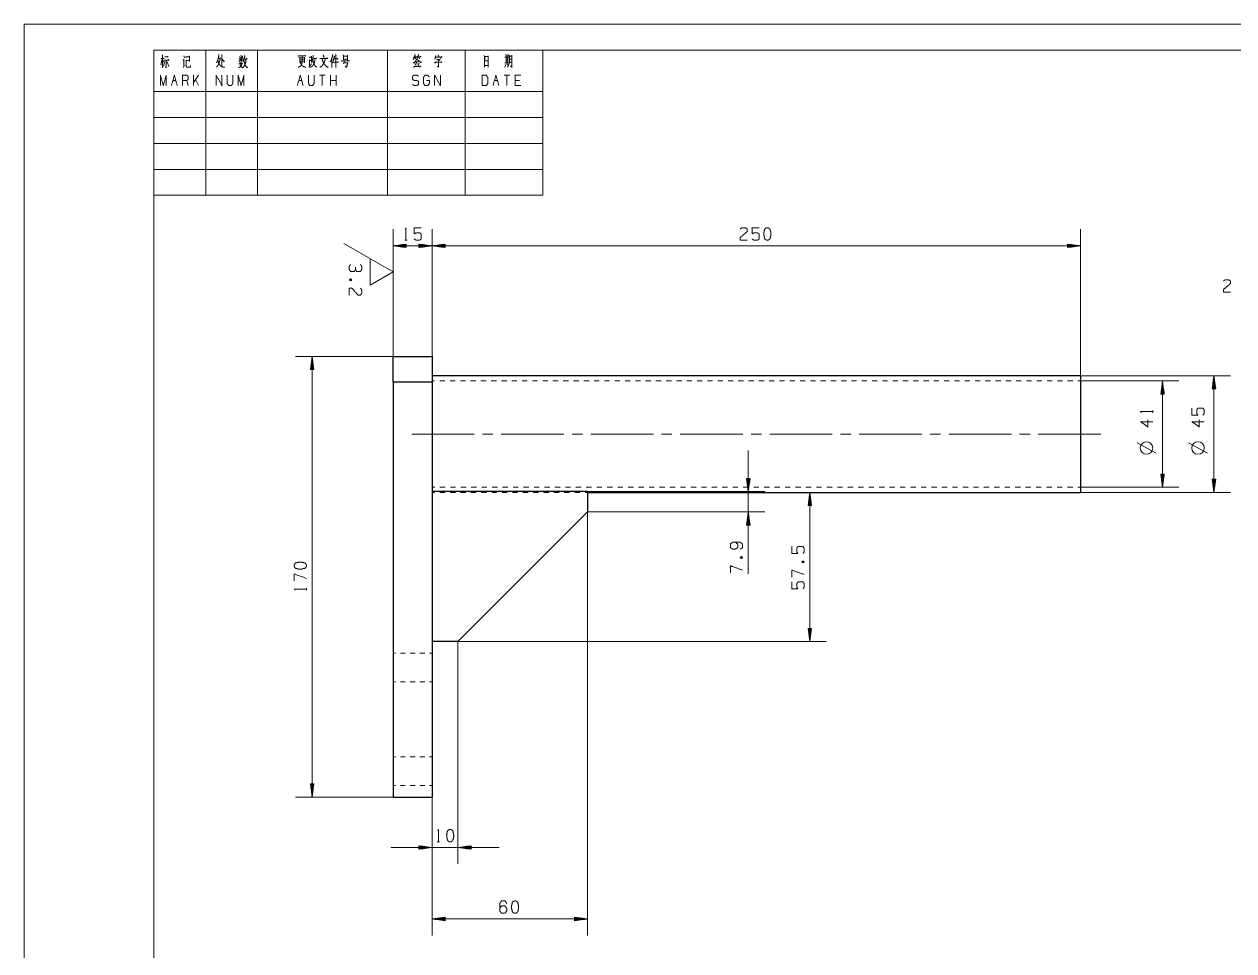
# Model space of a CAD drawing. Header units: millimetres. Extents: x 0 to 420, y 0 to 297.
# Drawn here: x 0 to 233.2, y 118.3 to 297 of the extents above; entities that cross this region are included whole.
import ezdxf

# ---------------------------------------------------------------- set-up
doc = ezdxf.new("R2010")
doc.units = ezdxf.units.MM
doc.layers.add('101', color=7, linetype='Continuous', true_color=0xffffff)

msp = doc.modelspace()

# ---------------------------------------------------------------- linework, layer by layer
at = {"layer": '101', "color": 133, "linetype": 'Continuous', "lineweight": 18}
for p, q in [((0, 297), (0, 0)), ((420, 297), (0, 297)), ((25, 292), (25, 264)), ((25, 292), (100, 292)), ((25, 292), (100, 292)), ((25, 292), (100, 292)), ((25, 292), (25, 5)), ((415, 292), (25, 292)), ((35, 292), (35, 264)), ((45, 292), (45, 264)), ((70, 292), (70, 264)), ((85, 292), (85, 264)), ((100, 292), (100, 264)), ((25, 284), (100, 284)), ((25, 279), (100, 279)), ((25, 274), (100, 274)), ((25, 269), (100, 269)), ((25, 264), (100, 264))]:
    msp.add_line(p, q, dxfattribs=at)
at = {"layer": '101', "color": 72, "linetype": 'Continuous', "lineweight": 18}
for p, q in [((26.57, 290.3), (26.35, 289.18)), ((26.36, 290.36), (26.98, 290.36)), ((26.69, 290.14), (26.91, 289.66)), ((27.11, 289.78), (26.88, 288.91)), ((27.56, 289.76), (27.87, 288.87)), ((30.74, 290.88), (30.87, 290.49)), ((31.13, 290.07), (31.22, 289.97)), ((37.42, 290.41), (37.77, 290.41)), ((41.4, 289.47), (42.16, 289.47)), ((41.69, 290.2), (41.43, 289.78)), ((41.53, 290.78), (41.66, 290.49)), ((41.88, 290.18), (42.11, 289.91)), ((42.14, 290.82), (41.95, 290.49)), ((53.1, 289.76), (53.98, 289.76)), ((53.11, 290.49), (53.99, 290.49)), ((53.11, 290.14), (53.98, 290.14)), ((54.01, 290.63), (54.01, 289.56)), ((55, 290.16), (55, 288.89)), ((55.02, 290.01), (55.35, 290.01)), ((55.4, 290.82), (55.37, 289.89)), ((59.27, 290.28), (59.27, 288.65)), ((61.56, 290.86), (62.32, 290.86)), ((61.56, 290.28), (62.32, 290.28)), ((61.73, 289.91), (61.56, 289.33)), ((61.6, 289.56), (62.33, 289.56)), ((62.33, 291.05), (62.33, 290.09)), ((75.31, 289.52), (75.48, 289.02)), ((75.35, 289.72), (76.07, 289.72)), ((75.6, 289.62), (75.76, 289.2)), ((76.13, 289.56), (75.92, 288.89)), ((76.04, 290.67), (76.21, 290.34)), ((92.92, 289.33), (92.65, 288.71)), ((92.86, 289.95), (93.25, 289.95)), ((93.18, 289.37), (93.28, 289.04)), ((93.22, 291.13), (93.33, 290.98)), ((30.65, 288.62), (30.93, 289.08)), ((32.63, 285.18), (32.63, 287.14)), ((33.59, 287.14), (32.63, 285.78)), ((58.02, 287.14), (56.9, 287.14)), ((57.46, 287.14), (57.46, 285.18)), ((59.02, 285.18), (59.02, 287.14)), ((60.14, 285.18), (60.14, 287.14)), ((93.6, 287.14), (92.49, 287.14)), ((93.05, 287.14), (93.05, 285.18)), ((93.75, 288.94), (94, 288.69)), ((28.66, 286.17), (29.22, 286.17)), ((31.62, 285.18), (31.34, 286.17)), ((33.59, 285.18), (33.04, 286.36)), ((52.94, 286.17), (53.49, 286.17)), ((60.14, 286.17), (59.02, 286.17)), ((90.65, 286.17), (91.2, 286.17)), ((95.45, 286.17), (94.61, 286.17)), ((73.38, 255.35), (73.8, 255.35)), ((63.12, 247.79), (62.7, 247.63)), ((217.53, 222.07), (217.53, 222.5)), ((218.17, 214.24), (214.52, 216.24)), ((228.08, 214.24), (224.43, 216.24)), ((138.03, 194.07), (138.46, 194.23)), ((149.9, 193.24), (150.32, 193.4)), ((54.4, 187.82), (54.4, 188.25)), ((79.63, 139.32), (80.05, 139.32))]:
    msp.add_line(p, q, dxfattribs=at)
at = {"layer": '101', "color": 22, "linetype": 'Continuous', "lineweight": 18}
for p, q in [((71.11, 147.94), (71.11, 257.44)), ((78.61, 227.94), (78.61, 257.44)), ((78.61, 227.94), (78.61, 257.44)), ((203.61, 206.69), (203.61, 257.44)), ((73.65, 254.6), (71.11, 254.26)), ((71.11, 254.26), (78.61, 254.26)), ((71.11, 254.26), (73.65, 253.93)), ((73.65, 254.29), (71.3, 254.29)), ((73.65, 254.24), (71.3, 254.24)), ((73.65, 254.34), (71.69, 254.34)), ((73.65, 254.18), (71.69, 254.18)), ((73.65, 254.39), (72.08, 254.39)), ((73.65, 254.44), (72.46, 254.44)), ((73.65, 254.49), (72.85, 254.49)), ((73.65, 254.54), (73.23, 254.54)), ((73.65, 254.59), (73.62, 254.59)), ((73.65, 254.59), (73.62, 254.59)), ((73.65, 253.93), (73.65, 254.6)), ((78.61, 254.26), (76.07, 254.6)), ((76.07, 254.6), (76.07, 253.93)), ((76.07, 254.59), (76.1, 254.59)), ((76.07, 254.59), (76.1, 254.59)), ((76.07, 254.54), (76.49, 254.54)), ((76.07, 254.49), (76.88, 254.49)), ((76.07, 254.44), (77.26, 254.44)), ((76.07, 254.39), (77.65, 254.39)), ((76.07, 254.34), (78.03, 254.34)), ((76.07, 254.29), (78.42, 254.29)), ((76.07, 253.93), (78.61, 254.26)), ((76.07, 254.24), (78.42, 254.24)), ((76.07, 254.18), (78.03, 254.18)), ((81.15, 254.6), (78.61, 254.26)), ((78.61, 254.26), (203.61, 254.26)), ((78.61, 254.26), (81.15, 253.93)), ((81.15, 254.29), (78.8, 254.29)), ((81.15, 254.24), (78.8, 254.24)), ((81.15, 254.34), (79.19, 254.34)), ((81.15, 254.18), (79.19, 254.18)), ((81.15, 254.39), (79.58, 254.39)), ((81.15, 254.44), (79.96, 254.44)), ((81.15, 254.49), (80.35, 254.49)), ((81.15, 254.54), (80.73, 254.54)), ((81.15, 254.59), (81.12, 254.59)), ((81.15, 254.59), (81.12, 254.59)), ((81.15, 253.93), (81.15, 254.6)), ((203.61, 254.26), (201.07, 254.6)), ((201.07, 254.6), (201.07, 253.93)), ((201.07, 254.59), (201.1, 254.59)), ((201.07, 254.59), (201.1, 254.59)), ((201.07, 254.54), (201.49, 254.54)), ((201.07, 254.49), (201.88, 254.49)), ((201.07, 254.44), (202.26, 254.44)), ((201.07, 254.39), (202.65, 254.39)), ((201.07, 254.34), (203.03, 254.34)), ((201.07, 254.29), (203.42, 254.29)), ((201.07, 253.93), (203.61, 254.26)), ((201.07, 254.24), (203.42, 254.24)), ((201.07, 254.18), (203.03, 254.18)), ((71.11, 245.42), (71.11, 253.04)), ((73.65, 254.13), (72.08, 254.13)), ((73.65, 254.08), (72.46, 254.08)), ((73.65, 254.03), (72.85, 254.03)), ((73.65, 253.98), (73.23, 253.98)), ((73.65, 253.93), (73.62, 253.93)), ((73.65, 253.93), (73.62, 253.93)), ((76.07, 254.13), (77.65, 254.13)), ((76.07, 254.08), (77.26, 254.08)), ((76.07, 254.03), (76.88, 254.03)), ((76.07, 253.98), (76.49, 253.98)), ((76.07, 253.93), (76.1, 253.93)), ((76.07, 253.93), (76.1, 253.93)), ((81.15, 254.13), (79.58, 254.13)), ((81.15, 254.08), (79.96, 254.08)), ((81.15, 254.03), (80.35, 254.03)), ((81.15, 253.98), (80.73, 253.98)), ((81.15, 253.93), (81.12, 253.93)), ((81.15, 253.93), (81.12, 253.93)), ((201.07, 254.13), (202.65, 254.13)), ((201.07, 254.08), (202.26, 254.08)), ((201.07, 254.03), (201.88, 254.03)), ((201.07, 253.98), (201.49, 253.98)), ((201.07, 253.93), (201.1, 253.93)), ((201.07, 253.93), (201.1, 253.93)), ((71.11, 232.94), (52.32, 232.94)), ((55.49, 232.94), (55.16, 230.4)), ((55.27, 230.4), (55.27, 231.21)), ((55.32, 230.4), (55.32, 231.59)), ((55.37, 230.4), (55.37, 231.98)), ((55.42, 230.4), (55.42, 232.36)), ((55.47, 230.4), (55.47, 232.75)), ((55.83, 230.4), (55.49, 232.94)), ((55.49, 147.94), (55.49, 232.94)), ((55.52, 230.4), (55.52, 232.75)), ((55.57, 230.4), (55.57, 232.36)), ((55.62, 230.4), (55.62, 231.98)), ((55.67, 230.4), (55.67, 231.59)), ((55.72, 230.4), (55.72, 231.21)), ((55.16, 230.4), (55.16, 230.43)), ((55.16, 230.4), (55.16, 230.43)), ((55.16, 230.4), (55.83, 230.4)), ((55.22, 230.4), (55.22, 230.82)), ((55.77, 230.4), (55.77, 230.82)), ((55.82, 230.4), (55.82, 230.43)), ((55.82, 230.4), (55.82, 230.43)), ((203.61, 229.19), (232.5, 229.19)), ((229.32, 229.19), (228.99, 226.65)), ((229.25, 226.65), (229.25, 228.61)), ((229.3, 226.65), (229.3, 229)), ((229.32, 229.19), (229.32, 206.69)), ((229.66, 226.65), (229.32, 229.19)), ((229.35, 226.65), (229.35, 229)), ((229.4, 226.65), (229.4, 228.61)), ((203.61, 228.19), (222.59, 228.19)), ((219.42, 228.19), (219.09, 225.65)), ((219.19, 225.65), (219.19, 226.46)), ((219.24, 225.65), (219.24, 226.84)), ((219.29, 225.65), (219.29, 227.23)), ((219.34, 225.65), (219.34, 227.61)), ((219.39, 225.65), (219.39, 228)), ((219.75, 225.65), (219.42, 228.19)), ((219.42, 207.69), (219.42, 228.19)), ((219.44, 225.65), (219.44, 228)), ((219.5, 225.65), (219.5, 227.61)), ((219.55, 225.65), (219.55, 227.23)), ((219.6, 225.65), (219.6, 226.84)), ((219.65, 225.65), (219.65, 226.46)), ((228.99, 226.65), (228.99, 226.68)), ((228.99, 226.65), (228.99, 226.68)), ((228.99, 226.65), (229.66, 226.65)), ((229.05, 226.65), (229.05, 227.07)), ((229.1, 226.65), (229.1, 227.46)), ((229.15, 226.65), (229.15, 227.84)), ((229.2, 226.65), (229.2, 228.23)), ((229.45, 226.65), (229.45, 228.23)), ((229.5, 226.65), (229.5, 227.84)), ((229.55, 226.65), (229.55, 227.46)), ((229.6, 226.65), (229.6, 227.07)), ((229.65, 226.65), (229.65, 226.68)), ((229.65, 226.65), (229.65, 226.68)), ((219.09, 225.65), (219.09, 225.68)), ((219.09, 225.65), (219.09, 225.68)), ((219.09, 225.65), (219.75, 225.65)), ((219.14, 225.65), (219.14, 226.07)), ((219.7, 225.65), (219.7, 226.07)), ((219.75, 225.65), (219.75, 225.68)), ((219.75, 225.65), (219.75, 225.68)), ((139.57, 214.81), (139.57, 191.03)), ((219.09, 210.23), (219.09, 210.2)), ((219.09, 210.23), (219.42, 207.69)), ((219.75, 210.23), (219.09, 210.23)), ((219.09, 210.23), (219.09, 210.2)), ((219.14, 210.23), (219.14, 209.82)), ((219.19, 210.23), (219.19, 209.43)), ((219.24, 210.23), (219.24, 209.04)), ((219.29, 210.23), (219.29, 208.66)), ((219.34, 210.23), (219.34, 208.27)), ((219.39, 210.23), (219.39, 207.89)), ((219.42, 207.69), (219.75, 210.23)), ((219.44, 210.23), (219.44, 207.89)), ((219.5, 210.23), (219.5, 208.27)), ((219.55, 210.23), (219.55, 208.66)), ((219.6, 210.23), (219.6, 209.04)), ((219.65, 210.23), (219.65, 209.43)), ((219.7, 210.23), (219.7, 209.82)), ((219.75, 210.23), (219.75, 210.2)), ((219.75, 210.23), (219.75, 210.2)), ((139.24, 209.41), (139.57, 206.87)), ((139.24, 209.41), (139.24, 209.38)), ((139.24, 209.41), (139.24, 209.38)), ((139.91, 209.41), (139.24, 209.41)), ((139.3, 209.41), (139.3, 208.99)), ((139.35, 209.41), (139.35, 208.61)), ((139.4, 209.41), (139.4, 208.22)), ((139.45, 209.41), (139.45, 207.84)), ((139.5, 209.41), (139.5, 207.45)), ((139.55, 209.41), (139.55, 207.06)), ((139.57, 206.87), (139.91, 209.41)), ((139.6, 209.41), (139.6, 207.06)), ((139.65, 209.41), (139.65, 207.45)), ((139.7, 209.41), (139.7, 207.84)), ((139.75, 209.41), (139.75, 208.22)), ((139.8, 209.41), (139.8, 208.61)), ((139.85, 209.41), (139.85, 208.99)), ((139.9, 209.41), (139.9, 209.38)), ((139.9, 209.41), (139.9, 209.38)), ((203.61, 207.69), (222.59, 207.69)), ((228.99, 209.23), (228.99, 209.2)), ((228.99, 209.23), (228.99, 209.2)), ((229.66, 209.23), (228.99, 209.23)), ((228.99, 209.23), (229.32, 206.69)), ((229.05, 209.23), (229.05, 208.82)), ((229.1, 209.23), (229.1, 208.43)), ((229.15, 209.23), (229.15, 208.04)), ((229.2, 209.23), (229.2, 207.66)), ((229.25, 209.23), (229.25, 207.27)), ((229.3, 209.23), (229.3, 206.89)), ((229.32, 206.69), (229.66, 209.23)), ((229.35, 209.23), (229.35, 206.89)), ((229.4, 209.23), (229.4, 207.27)), ((229.45, 209.23), (229.45, 207.66)), ((229.5, 209.23), (229.5, 208.04)), ((229.55, 209.23), (229.55, 208.43)), ((229.6, 209.23), (229.6, 208.82)), ((229.65, 209.23), (229.65, 209.2)), ((229.65, 209.23), (229.65, 209.2)), ((108.61, 206.87), (142.75, 206.87)), ((108.61, 206.69), (154.61, 206.69)), ((151.44, 206.69), (151.1, 204.15)), ((151.26, 204.15), (151.26, 205.34)), ((151.31, 204.15), (151.31, 205.73)), ((151.36, 204.15), (151.36, 206.11)), ((151.41, 204.15), (151.41, 206.5)), ((151.44, 177.94), (151.44, 206.69)), ((151.77, 204.15), (151.44, 206.69)), ((151.46, 204.15), (151.46, 206.5)), ((151.51, 204.15), (151.51, 206.11)), ((151.56, 204.15), (151.56, 205.73)), ((151.62, 204.15), (151.62, 205.34)), ((203.61, 206.69), (232.5, 206.69)), ((108.61, 202.94), (142.75, 202.94)), ((108.61, 202.94), (108.61, 121.27)), ((139.57, 202.94), (139.24, 200.4)), ((139.91, 200.4), (139.57, 202.94)), ((151.1, 204.15), (151.77, 204.15)), ((151.11, 204.15), (151.11, 204.18)), ((151.11, 204.15), (151.11, 204.18)), ((151.16, 204.15), (151.16, 204.57)), ((151.21, 204.15), (151.21, 204.96)), ((151.67, 204.15), (151.67, 204.96)), ((151.72, 204.15), (151.72, 204.57)), ((151.77, 204.15), (151.77, 204.18)), ((151.77, 204.15), (151.77, 204.18)), ((139.3, 200.4), (139.3, 200.82)), ((139.35, 200.4), (139.35, 201.21)), ((139.4, 200.4), (139.4, 201.59)), ((139.45, 200.4), (139.45, 201.98)), ((139.5, 200.4), (139.5, 202.36)), ((139.55, 200.4), (139.55, 202.75)), ((139.6, 200.4), (139.6, 202.75)), ((139.65, 200.4), (139.65, 202.36)), ((139.7, 200.4), (139.7, 201.98)), ((139.75, 200.4), (139.75, 201.59)), ((139.8, 200.4), (139.8, 201.21)), ((139.85, 200.4), (139.85, 200.82)), ((139.24, 200.4), (139.24, 200.43)), ((139.24, 200.4), (139.24, 200.43)), ((139.24, 200.4), (139.91, 200.4)), ((139.9, 200.4), (139.9, 200.43)), ((139.9, 200.4), (139.9, 200.43)), ((151.1, 180.48), (151.44, 177.94)), ((151.77, 180.48), (151.1, 180.48)), ((151.11, 180.48), (151.11, 180.45)), ((151.11, 180.48), (151.11, 180.45)), ((151.16, 180.48), (151.16, 180.07)), ((151.21, 180.48), (151.21, 179.68)), ((151.26, 180.48), (151.26, 179.29)), ((151.31, 180.48), (151.31, 178.91)), ((151.36, 180.48), (151.36, 178.52)), ((151.41, 180.48), (151.41, 178.14)), ((151.44, 177.94), (151.77, 180.48)), ((151.46, 180.48), (151.46, 178.14)), ((151.51, 180.48), (151.51, 178.52)), ((151.56, 180.48), (151.56, 178.91)), ((151.62, 180.48), (151.62, 179.29)), ((151.67, 180.48), (151.67, 179.68)), ((151.72, 180.48), (151.72, 180.07)), ((151.77, 180.48), (151.77, 180.45)), ((151.77, 180.48), (151.77, 180.45)), ((78.61, 177.94), (78.61, 135.05)), ((78.61, 177.94), (78.61, 121.27)), ((83.61, 177.94), (154.61, 177.94)), ((83.61, 177.94), (83.61, 135.05)), ((55.16, 150.48), (55.16, 150.45)), ((55.16, 150.48), (55.16, 150.45)), ((55.16, 150.48), (55.49, 147.94)), ((55.83, 150.48), (55.16, 150.48)), ((55.22, 150.48), (55.22, 150.07)), ((55.27, 150.48), (55.27, 149.68)), ((55.32, 150.48), (55.32, 149.29)), ((55.37, 150.48), (55.37, 148.91)), ((55.42, 150.48), (55.42, 148.52)), ((55.47, 150.48), (55.47, 148.14)), ((55.49, 147.94), (55.83, 150.48)), ((55.52, 150.48), (55.52, 148.14)), ((55.57, 150.48), (55.57, 148.52)), ((55.62, 150.48), (55.62, 148.91)), ((55.67, 150.48), (55.67, 149.29)), ((55.72, 150.48), (55.72, 149.68)), ((55.77, 150.48), (55.77, 150.07)), ((55.82, 150.48), (55.82, 150.45)), ((55.82, 150.48), (55.82, 150.45)), ((71.11, 147.94), (52.32, 147.94)), ((70.67, 138.23), (91.55, 138.23)), ((76.07, 138.56), (76.1, 138.56)), ((78.61, 138.23), (76.07, 138.56)), ((76.07, 138.56), (76.1, 138.56)), ((76.07, 138.56), (76.07, 137.89)), ((76.07, 138.51), (76.49, 138.51)), ((76.07, 138.46), (76.88, 138.46)), ((76.07, 138.41), (77.26, 138.41)), ((76.07, 138.36), (77.65, 138.36)), ((76.07, 138.31), (78.03, 138.31)), ((76.07, 138.25), (78.42, 138.25)), ((76.07, 137.89), (78.61, 138.23)), ((76.07, 138.2), (78.42, 138.2)), ((76.07, 138.15), (78.03, 138.15)), ((76.07, 138.1), (77.65, 138.1)), ((76.07, 138.05), (77.26, 138.05)), ((76.07, 138), (76.88, 138)), ((76.07, 137.95), (76.49, 137.95)), ((76.07, 137.9), (76.1, 137.9)), ((76.07, 137.9), (76.1, 137.9)), ((86.15, 138.56), (83.61, 138.23)), ((83.61, 138.23), (86.15, 137.89)), ((86.15, 138.25), (83.8, 138.25)), ((86.15, 138.2), (83.8, 138.2)), ((86.15, 138.31), (84.19, 138.31)), ((86.15, 138.15), (84.19, 138.15)), ((86.15, 138.36), (84.58, 138.36)), ((86.15, 138.1), (84.58, 138.1)), ((86.15, 138.41), (84.96, 138.41)), ((86.15, 138.05), (84.96, 138.05)), ((86.15, 138.46), (85.35, 138.46)), ((86.15, 138), (85.35, 138)), ((86.15, 138.51), (85.73, 138.51)), ((86.15, 137.95), (85.73, 137.95)), ((86.15, 138.56), (86.12, 138.56)), ((86.15, 138.56), (86.12, 138.56)), ((86.15, 137.9), (86.12, 137.9)), ((86.15, 137.9), (86.12, 137.9)), ((86.15, 137.89), (86.15, 138.56)), ((81.15, 124.78), (78.61, 124.45)), ((78.61, 124.45), (81.15, 124.11)), ((78.61, 124.45), (108.61, 124.45)), ((81.15, 124.47), (78.8, 124.47)), ((81.15, 124.42), (78.8, 124.42)), ((81.15, 124.52), (79.19, 124.52)), ((81.15, 124.37), (79.19, 124.37)), ((81.15, 124.57), (79.58, 124.57)), ((81.15, 124.32), (79.58, 124.32)), ((81.15, 124.62), (79.96, 124.62)), ((81.15, 124.27), (79.96, 124.27)), ((81.15, 124.67), (80.35, 124.67)), ((81.15, 124.22), (80.35, 124.22)), ((81.15, 124.73), (80.73, 124.73)), ((81.15, 124.17), (80.73, 124.17)), ((81.15, 124.78), (81.12, 124.78)), ((81.15, 124.78), (81.12, 124.78)), ((81.15, 124.12), (81.12, 124.12)), ((81.15, 124.12), (81.12, 124.12)), ((81.15, 124.11), (81.15, 124.78)), ((106.07, 124.78), (106.1, 124.78)), ((108.61, 124.45), (106.07, 124.78)), ((106.07, 124.78), (106.07, 124.11)), ((106.07, 124.78), (106.1, 124.78)), ((106.07, 124.73), (106.49, 124.73)), ((106.07, 124.67), (106.88, 124.67)), ((106.07, 124.62), (107.26, 124.62)), ((106.07, 124.57), (107.65, 124.57)), ((106.07, 124.52), (108.03, 124.52)), ((106.07, 124.47), (108.42, 124.47)), ((106.07, 124.11), (108.61, 124.45)), ((106.07, 124.42), (108.42, 124.42)), ((106.07, 124.37), (108.03, 124.37)), ((106.07, 124.32), (107.65, 124.32)), ((106.07, 124.27), (107.26, 124.27)), ((106.07, 124.22), (106.88, 124.22)), ((106.07, 124.17), (106.49, 124.17)), ((106.07, 124.12), (106.1, 124.12)), ((106.07, 124.12), (106.1, 124.12))]:
    msp.add_line(p, q, dxfattribs=at)
at = {"layer": '101', "color": 163, "linetype": 'Continuous', "lineweight": 13}
for p, q in [((71.11, 249.23), (61.59, 254.73)), ((66.66, 246.66), (66.66, 251.8)), ((71.11, 249.23), (66.66, 246.66))]:
    msp.add_line(p, q, dxfattribs=at)
at = {"layer": '101', "color": 92, "linetype": 'Continuous', "lineweight": 25}
for p, q in [((71.11, 227.94), (71.11, 232.94)), ((71.11, 232.94), (78.61, 232.94)), ((78.61, 232.94), (78.61, 227.94)), ((203.61, 229.19), (78.61, 229.19)), ((78.61, 227.94), (71.11, 227.94)), ((71.11, 227.94), (71.11, 147.94)), ((78.61, 227.94), (78.61, 147.94)), ((108.61, 206.69), (203.61, 206.69)), ((71.11, 147.94), (78.61, 147.94))]:
    msp.add_line(p, q, dxfattribs=at)
at = {"layer": '101', "color": 53, "linetype": 'Continuous', "lineweight": 18}
for p, q in [((79.11, 228.19), (78.61, 228.19)), ((81.09, 228.19), (80.1, 228.19)), ((83.08, 228.19), (82.08, 228.19)), ((85.06, 228.19), (84.07, 228.19)), ((87.04, 228.19), (86.05, 228.19)), ((89.03, 228.19), (88.04, 228.19)), ((91.01, 228.19), (90.02, 228.19)), ((93, 228.19), (92, 228.19)), ((94.98, 228.19), (93.99, 228.19)), ((96.96, 228.19), (95.97, 228.19)), ((98.95, 228.19), (97.96, 228.19)), ((100.93, 228.19), (99.94, 228.19)), ((102.92, 228.19), (101.92, 228.19)), ((104.9, 228.19), (103.91, 228.19)), ((106.89, 228.19), (105.89, 228.19)), ((108.87, 228.19), (107.88, 228.19)), ((110.85, 228.19), (109.86, 228.19)), ((112.84, 228.19), (111.85, 228.19)), ((114.82, 228.19), (113.83, 228.19)), ((116.81, 228.19), (115.81, 228.19)), ((118.79, 228.19), (117.8, 228.19)), ((120.77, 228.19), (119.78, 228.19)), ((122.76, 228.19), (121.77, 228.19)), ((124.74, 228.19), (123.75, 228.19)), ((126.73, 228.19), (125.73, 228.19)), ((128.71, 228.19), (127.72, 228.19)), ((130.69, 228.19), (129.7, 228.19)), ((132.68, 228.19), (131.69, 228.19)), ((134.66, 228.19), (133.67, 228.19)), ((136.65, 228.19), (135.66, 228.19)), ((138.63, 228.19), (137.64, 228.19)), ((140.62, 228.19), (139.62, 228.19)), ((142.6, 228.19), (141.61, 228.19)), ((144.58, 228.19), (143.59, 228.19)), ((146.57, 228.19), (145.58, 228.19)), ((148.55, 228.19), (147.56, 228.19)), ((150.54, 228.19), (149.54, 228.19)), ((152.52, 228.19), (151.53, 228.19)), ((154.5, 228.19), (153.51, 228.19)), ((156.49, 228.19), (155.5, 228.19)), ((158.47, 228.19), (157.48, 228.19)), ((160.46, 228.19), (159.46, 228.19)), ((162.44, 228.19), (161.45, 228.19)), ((164.42, 228.19), (163.43, 228.19)), ((166.41, 228.19), (165.42, 228.19)), ((168.39, 228.19), (167.4, 228.19)), ((170.38, 228.19), (169.39, 228.19)), ((172.36, 228.19), (171.37, 228.19)), ((174.35, 228.19), (173.35, 228.19)), ((176.33, 228.19), (175.34, 228.19)), ((178.31, 228.19), (177.32, 228.19)), ((180.3, 228.19), (179.31, 228.19)), ((182.28, 228.19), (181.29, 228.19)), ((184.27, 228.19), (183.27, 228.19)), ((186.25, 228.19), (185.26, 228.19)), ((188.23, 228.19), (187.24, 228.19)), ((190.22, 228.19), (189.23, 228.19)), ((192.2, 228.19), (191.21, 228.19)), ((194.19, 228.19), (193.19, 228.19)), ((196.17, 228.19), (195.18, 228.19)), ((198.16, 228.19), (197.16, 228.19)), ((200.14, 228.19), (199.15, 228.19)), ((202.12, 228.19), (201.13, 228.19)), ((203.61, 228.19), (203.12, 228.19)), ((78.61, 207.69), (79.12, 207.69)), ((80.12, 207.69), (81.13, 207.69)), ((82.14, 207.69), (83.15, 207.69)), ((84.16, 207.69), (85.16, 207.69)), ((86.17, 207.69), (87.18, 207.69)), ((88.19, 207.69), (89.2, 207.69)), ((90.2, 207.69), (91.21, 207.69)), ((92.22, 207.69), (93.23, 207.69)), ((94.24, 207.69), (95.24, 207.69)), ((96.25, 207.69), (97.26, 207.69)), ((98.27, 207.69), (99.28, 207.69)), ((100.28, 207.69), (101.29, 207.69)), ((102.3, 207.69), (103.31, 207.69)), ((104.32, 207.69), (105.33, 207.69)), ((106.33, 207.69), (107.34, 207.69)), ((108.35, 207.69), (109.36, 207.69)), ((110.37, 207.69), (111.37, 207.69)), ((112.38, 207.69), (113.39, 207.69)), ((114.4, 207.69), (115.41, 207.69)), ((116.41, 207.69), (117.42, 207.69)), ((118.43, 207.69), (119.44, 207.69)), ((120.45, 207.69), (121.45, 207.69)), ((122.46, 207.69), (123.47, 207.69)), ((124.48, 207.69), (125.49, 207.69)), ((126.49, 207.69), (127.5, 207.69)), ((128.51, 207.69), (129.52, 207.69)), ((130.53, 207.69), (131.53, 207.69)), ((132.54, 207.69), (133.55, 207.69)), ((134.56, 207.69), (135.57, 207.69)), ((136.58, 207.69), (137.58, 207.69)), ((138.59, 207.69), (139.6, 207.69)), ((140.61, 207.69), (141.62, 207.69)), ((142.62, 207.69), (143.63, 207.69)), ((144.64, 207.69), (145.65, 207.69)), ((146.66, 207.69), (147.66, 207.69)), ((148.67, 207.69), (149.68, 207.69)), ((150.69, 207.69), (151.7, 207.69)), ((152.7, 207.69), (153.71, 207.69)), ((154.72, 207.69), (155.73, 207.69)), ((156.74, 207.69), (157.74, 207.69)), ((158.75, 207.69), (159.76, 207.69)), ((160.77, 207.69), (161.78, 207.69)), ((162.78, 207.69), (163.79, 207.69)), ((164.8, 207.69), (165.81, 207.69)), ((166.82, 207.69), (167.83, 207.69)), ((168.83, 207.69), (169.84, 207.69)), ((170.85, 207.69), (171.86, 207.69)), ((172.87, 207.69), (173.87, 207.69)), ((174.88, 207.69), (175.89, 207.69)), ((176.9, 207.69), (177.91, 207.69)), ((178.91, 207.69), (179.92, 207.69)), ((180.93, 207.69), (181.94, 207.69)), ((182.95, 207.69), (183.95, 207.69)), ((184.96, 207.69), (185.97, 207.69)), ((186.98, 207.69), (187.99, 207.69)), ((188.99, 207.69), (190, 207.69)), ((191.01, 207.69), (192.02, 207.69)), ((193.03, 207.69), (194.03, 207.69)), ((195.04, 207.69), (196.05, 207.69)), ((197.06, 207.69), (198.07, 207.69)), ((199.08, 207.69), (200.08, 207.69)), ((201.09, 207.69), (202.1, 207.69)), ((203.11, 207.69), (203.61, 207.69)), ((78.61, 206.69), (79.11, 206.69)), ((78.61, 206.69), (79.11, 206.69)), ((80.11, 206.69), (81.11, 206.69)), ((80.11, 206.69), (81.11, 206.69)), ((82.11, 206.69), (83.11, 206.69)), ((82.11, 206.69), (83.11, 206.69)), ((84.11, 206.69), (85.11, 206.69)), ((84.11, 206.69), (85.11, 206.69)), ((86.11, 206.69), (87.11, 206.69)), ((86.11, 206.69), (87.11, 206.69)), ((88.11, 206.69), (89.11, 206.69)), ((88.11, 206.69), (89.11, 206.69)), ((90.11, 206.69), (91.11, 206.69)), ((90.11, 206.69), (91.11, 206.69)), ((92.11, 206.69), (93.11, 206.69)), ((92.11, 206.69), (93.11, 206.69)), ((94.11, 206.69), (95.11, 206.69)), ((94.11, 206.69), (95.11, 206.69)), ((96.11, 206.69), (97.11, 206.69)), ((96.11, 206.69), (97.11, 206.69)), ((98.11, 206.69), (99.11, 206.69)), ((98.11, 206.69), (99.11, 206.69)), ((100.11, 206.69), (101.11, 206.69)), ((100.11, 206.69), (101.11, 206.69)), ((102.11, 206.69), (103.11, 206.69)), ((102.11, 206.69), (103.11, 206.69)), ((104.11, 206.69), (105.11, 206.69)), ((104.11, 206.69), (105.11, 206.69)), ((106.11, 206.69), (107.11, 206.69)), ((106.11, 206.69), (107.11, 206.69)), ((108.11, 206.69), (108.61, 206.69)), ((108.11, 206.69), (108.61, 206.69)), ((71.58, 175.69), (71.11, 175.69)), ((73.46, 175.69), (72.52, 175.69)), ((75.33, 175.69), (74.39, 175.69)), ((77.21, 175.69), (76.27, 175.69)), ((78.61, 175.69), (78.14, 175.69)), ((71.11, 170.19), (71.58, 170.19)), ((72.52, 170.19), (73.46, 170.19)), ((74.39, 170.19), (75.33, 170.19)), ((76.27, 170.19), (77.21, 170.19)), ((78.14, 170.19), (78.61, 170.19)), ((71.58, 155.69), (71.11, 155.69)), ((73.46, 155.69), (72.52, 155.69)), ((75.33, 155.69), (74.39, 155.69)), ((77.21, 155.69), (76.27, 155.69)), ((78.61, 155.69), (78.14, 155.69)), ((71.11, 150.19), (71.58, 150.19)), ((72.52, 150.19), (73.46, 150.19)), ((74.39, 150.19), (75.33, 150.19)), ((76.27, 150.19), (77.21, 150.19)), ((78.14, 150.19), (78.61, 150.19))]:
    msp.add_line(p, q, dxfattribs=at)
at = {"layer": '101', "color": 151, "linetype": 'Continuous', "lineweight": 18}
for p, q in [((88.35, 217.94), (90.35, 217.94)), ((91.94, 217.94), (104.01, 217.94)), ((105.6, 217.94), (107.61, 217.94)), ((109.19, 217.94), (121.27, 217.94)), ((122.85, 217.94), (124.86, 217.94)), ((126.45, 217.94), (138.52, 217.94)), ((140.11, 217.94), (142.11, 217.94)), ((143.7, 217.94), (155.77, 217.94)), ((157.36, 217.94), (159.37, 217.94)), ((160.96, 217.94), (173.03, 217.94)), ((174.62, 217.94), (176.62, 217.94)), ((178.21, 217.94), (190.28, 217.94)), ((191.87, 217.94), (193.88, 217.94))]:
    msp.add_line(p, q, dxfattribs=at)
at = {"layer": '101', "color": 72, "linetype": 'Continuous', "lineweight": 25}
for p, q in [((108.61, 206.87), (78.61, 206.87)), ((108.61, 206.87), (108.61, 202.94)), ((83.61, 177.94), (108.61, 202.94)), ((83.61, 177.94), (78.61, 177.94))]:
    msp.add_line(p, q, dxfattribs=at)
at = {"layer": '101', "color": 72, "linetype": 'Continuous', "lineweight": 18}
for centre in [(216.33, 215.28), (226.24, 215.28)]:
    msp.add_circle(centre, 1.2, dxfattribs=at)
for points, knots in [([(26.57, 291.07), (26.67, 290.94), (26.67, 288.6)], [0, 0, 0.064393, 1, 1]), ([(26.92, 290.07), (27.87, 290.07), (27.81, 290.24), (27.74, 290.09)], [0, 0, 0.737857, 0.874089, 1, 1]), ([(27.1, 290.69), (27.73, 290.69), (27.68, 290.82), (27.64, 290.74)], [0, 0, 0.736257, 0.890366, 1, 1]), ([(27.36, 290.07), (27.36, 288.65), (27.2, 288.73)], [0, 0, 0.887515, 1, 1]), ([(30.55, 290.14), (30.8, 290.14), (30.8, 290.26), (30.8, 288.81)], [0, 0, 0.136549, 0.204721, 1, 1]), ([(31.28, 290.69), (31.21, 290.63), (31.15, 290.69), (31.88, 290.69), (31.88, 290.88), (31.88, 289.78), (31.88, 289.97), (31.22, 289.97), (31.22, 288.83), (31.24, 288.75), (31.35, 288.71), (32.04, 288.71), (32.04, 289.02)], [0, 0, 0.017819, 0.033666, 0.169515, 0.204099, 0.407776, 0.442364, 0.564628, 0.775991, 0.791603, 0.814658, 0.942357, 1, 1]), ([(37.8, 290.55), (37.71, 289.95), (37.65, 289.76), (37.62, 289.62), (37.53, 289.47), (37.46, 289.31), (37.42, 289.18), (37.31, 289.02), (37.23, 288.89), (37.04, 288.71)], [0, 0, 0.296659, 0.392137, 0.46442, 0.547267, 0.635799, 0.700206, 0.795426, 0.869797, 1, 1]), ([(37.46, 291.13), (37.53, 290.94), (37.46, 290.67), (37.43, 290.53), (37.37, 290.34), (37.31, 290.14), (37.26, 289.95), (37.21, 289.78), (37.14, 289.66), (37.05, 289.52)], [0, 0, 0.116545, 0.278927, 0.365002, 0.478708, 0.603961, 0.717668, 0.817418, 0.901357, 1, 1]), ([(37.31, 290.01), (37.37, 289.87), (37.42, 289.7), (37.45, 289.56), (37.59, 289.27), (37.67, 289.18), (37.87, 288.98), (37.99, 288.87), (38.13, 288.79), (38.34, 288.73), (38.53, 288.73), (38.68, 288.71)], [0, 0, 0.075191, 0.157626, 0.228751, 0.384956, 0.438117, 0.578248, 0.65344, 0.734339, 0.837348, 0.928887, 1, 1]), ([(38.05, 291.11), (38.1, 290.96), (38.1, 288.87)], [0, 0, 0.06955, 1, 1]), ([(38.08, 290.38), (38.56, 289.72), (38.56, 289.91)], [0, 0, 0.814818, 1, 1]), ([(42.01, 289.41), (41.89, 289.16), (41.82, 288.98), (41.69, 288.79), (41.56, 288.69), (41.34, 288.65)], [0, 0, 0.251055, 0.434029, 0.64262, 0.795766, 1, 1]), ([(41.73, 290.94), (41.86, 290.88), (41.81, 290.92), (41.81, 289.76), (41.81, 290.3), (41.4, 290.3), (42.22, 290.3)], [0, 0, 0.046318, 0.069123, 0.437816, 0.608997, 0.739331, 1, 1]), ([(41.76, 289.68), (41.59, 289.1), (42.03, 288.62)], [0, 0, 0.483237, 1, 1]), ([(42.73, 290.2), (42.73, 289.95), (42.7, 289.68), (42.63, 289.39), (42.51, 289.1), (42.38, 288.89), (42.23, 288.71), (42.03, 288.58)], [0, 0, 0.134106, 0.280228, 0.441583, 0.610314, 0.742762, 0.870657, 1, 1]), ([(42.46, 290.96), (42.6, 290.82), (42.55, 290.86), (42.22, 289.8)], [0, 0, 0.143537, 0.187773, 1, 1]), ([(42.38, 290.01), (42.42, 289.8), (42.46, 289.56), (42.55, 289.27), (42.67, 288.98), (42.8, 288.75), (42.99, 288.6), (43.04, 288.75)], [0, 0, 0.122124, 0.267694, 0.442444, 0.622807, 0.774615, 0.912625, 1, 1]), ([(42.44, 290.28), (42.93, 290.28), (42.9, 290.45), (42.85, 290.34)], [0, 0, 0.634119, 0.848445, 1, 1]), ([(52.91, 290.86), (52.88, 290.76), (52.79, 290.88), (54.27, 290.88), (54.2, 290.98), (54.14, 290.88)], [0, 0, 0.054227, 0.130909, 0.87613, 0.940043, 1, 1]), ([(53.57, 290.88), (53.57, 289.72), (53.52, 289.58), (53.51, 289.41), (53.45, 289.2), (53.38, 289.04), (53.29, 288.91), (53.16, 288.81), (53.03, 288.75), (52.82, 288.73)], [0, 0, 0.455623, 0.515134, 0.580482, 0.665033, 0.736192, 0.79598, 0.861823, 0.919058, 1, 1]), ([(53.01, 290.63), (53.1, 290.49), (53.1, 289.58)], [0, 0, 0.156848, 1, 1]), ([(53.22, 289.6), (53.29, 289.43), (53.38, 289.29), (53.48, 289.16), (53.55, 289.04), (53.63, 288.94), (53.76, 288.87), (53.9, 288.79), (54.07, 288.75), (54.26, 288.71)], [0, 0, 0.124249, 0.240531, 0.35103, 0.449957, 0.536949, 0.636896, 0.752292, 0.866372, 1, 1]), ([(55.03, 288.89), (54.94, 288.71), (54.88, 288.73), (55.41, 289.37)], [0, 0, 0.187521, 0.244051, 1, 1]), ([(55.06, 290.65), (54.99, 290.57), (54.93, 290.65), (55.37, 290.65)], [0, 0, 0.169755, 0.325542, 1, 1]), ([(56.04, 290.36), (56.03, 290.16), (56, 289.95), (55.97, 289.72), (55.91, 289.52), (55.84, 289.33), (55.75, 289.18), (55.65, 289.02), (55.54, 288.91), (55.41, 288.81), (55.21, 288.71)], [0, 0, 0.105429, 0.211651, 0.328282, 0.437572, 0.539265, 0.625346, 0.724284, 0.79827, 0.883378, 1, 1]), ([(55.67, 291.05), (55.72, 290.96), (55.63, 290.41), (55.51, 289.99), (55.47, 289.85), (55.35, 289.62)], [0, 0, 0.062603, 0.440485, 0.727862, 0.828992, 1, 1]), ([(55.62, 290.18), (55.65, 289.99), (55.69, 289.8), (55.72, 289.6), (55.81, 289.43), (55.88, 289.29), (55.95, 289.12), (56.06, 288.98), (56.2, 288.83), (56.39, 288.73)], [0, 0, 0.109654, 0.220947, 0.342501, 0.451483, 0.545868, 0.651144, 0.754315, 0.874064, 1, 1]), ([(55.67, 290.38), (56.38, 290.38), (56.29, 290.49), (56.17, 290.36)], [0, 0, 0.696293, 0.830826, 1, 1]), ([(57.14, 290.45), (57.05, 290.34), (57.01, 290.38), (58.48, 290.38), (58.38, 290.55), (58.28, 290.41)], [0, 0, 0.066333, 0.095822, 0.818123, 0.913284, 1, 1]), ([(58.04, 290.41), (57.97, 290.01), (57.83, 289.6), (57.56, 289.16), (57.33, 288.87), (56.99, 288.69)], [0, 0, 0.190069, 0.398701, 0.640199, 0.817216, 1, 1]), ([(57.42, 290.3), (57.49, 290.07), (57.66, 289.58), (57.94, 289.18), (58.25, 288.83), (58.53, 288.71), (58.59, 288.79), (58.48, 288.62)], [0, 0, 0.103286, 0.330833, 0.538837, 0.740597, 0.872112, 0.915905, 1, 1]), ([(57.64, 291.07), (57.81, 290.65), (57.83, 290.76), (57.75, 290.55)], [0, 0, 0.581176, 0.716263, 1, 1]), ([(59.43, 291.13), (59.46, 290.98), (59.26, 290.34), (59.19, 290.09), (59.1, 289.95), (59, 289.76)], [0, 0, 0.101083, 0.561706, 0.738774, 0.854629, 1, 1]), ([(59.58, 289.66), (59.55, 289.52), (59.48, 289.66), (60.58, 289.66), (60.5, 289.78), (60.47, 289.68)], [0, 0, 0.08907, 0.186879, 0.848313, 0.935185, 1, 1]), ([(59.74, 290.92), (59.84, 290.69), (59.79, 290.78), (59.58, 289.91)], [0, 0, 0.200658, 0.282145, 1, 1]), ([(59.68, 290.3), (60.5, 290.3), (60.44, 290.45), (60.37, 290.3)], [0, 0, 0.720068, 0.857376, 1, 1]), ([(60.01, 291.13), (60.12, 290.98), (60.06, 291.05), (60.06, 288.65)], [0, 0, 0.069697, 0.101625, 1, 1]), ([(61.28, 289.91), (61.23, 289.85), (61.15, 289.95), (62.68, 289.95), (62.6, 290.01), (62.49, 289.91)], [0, 0, 0.038001, 0.105809, 0.873511, 0.927246, 1, 1]), ([(61.5, 291.07), (61.57, 290.98), (61.57, 290.14)], [0, 0, 0.115189, 1, 1]), ([(62.4, 289.62), (62.13, 288.65), (61.85, 288.94)], [0, 0, 0.71586, 1, 1]), ([(75.94, 291.15), (76.05, 291.03), (76.01, 291.05), (75.72, 290.38), (75.58, 290.14), (75.44, 289.95), (75.28, 289.72), (74.96, 289.52)], [0, 0, 0.080396, 0.103261, 0.444362, 0.576789, 0.688375, 0.819716, 1, 1]), ([(75.29, 291.17), (75.39, 291.03), (75.37, 291.07), (74.97, 290.16), (75.2, 290.69), (75.72, 290.69), (75.31, 290.69), (75.45, 290.34)], [0, 0, 0.057042, 0.07334, 0.392466, 0.581127, 0.745774, 0.87749, 1, 1]), ([(75.66, 290.26), (75.85, 290.09), (76.04, 289.97), (76.18, 289.87), (76.39, 289.7), (76.58, 289.68), (76.42, 289.6)], [0, 0, 0.194845, 0.370351, 0.508814, 0.712321, 0.860156, 1, 1]), ([(75.89, 290.69), (76.48, 290.69), (76.4, 290.84), (76.33, 290.74)], [0, 0, 0.669422, 0.855054, 1, 1]), ([(79.33, 289.68), (79.21, 289.52), (79.13, 289.66), (80.57, 289.66), (80.44, 289.76), (80.37, 289.68)], [0, 0, 0.096613, 0.17732, 0.867547, 0.947356, 1, 1]), ([(79.24, 290.92), (79.36, 290.69), (79.33, 290.78), (79.15, 290.28)], [0, 0, 0.294025, 0.394866, 1, 1]), ([(79.32, 290.67), (80.43, 290.67), (80.5, 290.84), (80.28, 290.36)], [0, 0, 0.611939, 0.711554, 1, 1]), ([(79.48, 290.2), (80.15, 290.2), (80.21, 290.26), (79.87, 289.89), (79.77, 289.97), (79.84, 289.89), (79.84, 288.73), (79.62, 288.87)], [0, 0, 0.230144, 0.259318, 0.430979, 0.476011, 0.513789, 0.910079, 1, 1]), ([(79.77, 291.11), (79.89, 290.82), (79.93, 290.86), (79.89, 290.76)], [0, 0, 0.644011, 0.768354, 1, 1]), ([(88.67, 290.94), (88.75, 290.78), (88.75, 288.69), (88.75, 289.02), (89.45, 289.02), (89.45, 288.71), (89.45, 290.88), (89.45, 290.76), (88.76, 290.76), (88.76, 289.95), (89.46, 289.95)], [0, 0, 0.022322, 0.280074, 0.320905, 0.407511, 0.44579, 0.713751, 0.729062, 0.813864, 0.913394, 1, 1]), ([(92.86, 291.13), (92.97, 290.98), (92.9, 291.07), (92.9, 289.56), (92.62, 289.56), (93.47, 289.56), (93.25, 289.56), (93.25, 291.07), (93.25, 290.67), (92.64, 290.67), (93.43, 290.67), (93.25, 290.67), (93.25, 290.26), (92.87, 290.26)], [0, 0, 0.025061, 0.039924, 0.243199, 0.280605, 0.39479, 0.42432, 0.627595, 0.680502, 0.763188, 0.869498, 0.893122, 0.948813, 1, 1]), ([(93.49, 291.03), (93.53, 290.88), (93.53, 289.7), (93.47, 289.43), (93.34, 289.12), (93.25, 288.87), (93.14, 288.69)], [0, 0, 0.062372, 0.548434, 0.661879, 0.800828, 0.909362, 1, 1]), ([(93.53, 290.86), (94, 290.86), (94, 290.98), (94, 288.62), (94, 290.28), (93.56, 290.28), (93.97, 290.28), (93.97, 289.7), (93.56, 289.7)], [0, 0, 0.072646, 0.091913, 0.457973, 0.714856, 0.782961, 0.846526, 0.936435, 1, 1]), ([(26.26, 285.18), (26.26, 287.14), (26.82, 285.18), (27.37, 287.14), (27.37, 285.18)], [0, 0, 0.245192, 0.5, 0.754808, 1, 1]), ([(30.51, 285.18), (30.51, 287.14), (31.34, 287.14), (31.62, 286.96), (31.62, 286.36), (31.34, 286.17), (30.51, 286.17)], [0, 0, 0.400952, 0.571035, 0.639278, 0.761676, 0.829917, 1, 1]), ([(37.01, 285.18), (37.01, 287.14), (38.12, 285.18), (38.12, 287.14)], [0, 0, 0.317574, 0.682426, 1, 1]), ([(39.13, 287.14), (39.13, 285.57), (39.39, 285.18), (39.95, 285.18), (40.24, 285.57), (40.24, 287.14)], [0, 0, 0.337152, 0.438599, 0.557781, 0.662848, 1, 1]), ([(41.25, 285.18), (41.25, 287.14), (41.81, 285.18), (42.36, 287.14), (42.36, 285.18)], [0, 0, 0.245192, 0.5, 0.754808, 1, 1]), ([(54.78, 287.14), (54.78, 285.57), (55.05, 285.18), (55.6, 285.18), (55.89, 285.57), (55.89, 287.14)], [0, 0, 0.337152, 0.438599, 0.557781, 0.662848, 1, 1]), ([(74.85, 285.36), (75.13, 285.18), (75.7, 285.18), (75.98, 285.39), (75.98, 285.97), (75.7, 286.17), (75.15, 286.17), (74.85, 286.36), (74.85, 286.96), (75.15, 287.14), (75.7, 287.14), (75.98, 286.96)], [0, 0, 0.068035, 0.184054, 0.254521, 0.372333, 0.442799, 0.555843, 0.626367, 0.748393, 0.81892, 0.931964, 1, 1]), ([(75.23, 288.81), (75.12, 288.71), (75.07, 288.81), (76.46, 288.81), (76.39, 288.94), (76.29, 288.79)], [0, 0, 0.078897, 0.135659, 0.837617, 0.910404, 1, 1]), ([(77.55, 286.17), (78.1, 286.17), (78.1, 285.57), (77.82, 285.18), (77.25, 285.18), (76.97, 285.57), (76.97, 286.75), (77.27, 287.14), (77.81, 287.14), (78.09, 286.75)], [0, 0, 0.103295, 0.214797, 0.304261, 0.410274, 0.499739, 0.718892, 0.809956, 0.910533, 1, 1]), ([(79.11, 285.18), (79.11, 287.14), (80.22, 285.18), (80.22, 287.14)], [0, 0, 0.317574, 0.682426, 1, 1]), ([(88.25, 285.18), (89.07, 285.18), (89.36, 285.57), (89.36, 286.75), (89.07, 287.14), (88.25, 287.14), (88.25, 285.18)], [0, 0, 0.142133, 0.227159, 0.431787, 0.516817, 0.65895, 1, 1]), ([(90.37, 285.18), (90.93, 287.14), (91.48, 285.18)], [0, 0, 0.5, 1, 1]), ([(95.73, 285.18), (94.61, 285.18), (94.61, 287.14), (95.73, 287.14)], [0, 0, 0.265389, 0.734611, 1, 1]), ([(73.45, 257.53), (73.59, 257.73), (73.59, 255.35)], [0, 0, 0.093487, 1, 1]), ([(75.18, 255.58), (75.52, 255.35), (76.2, 255.35), (76.54, 255.58), (76.54, 256.53), (76.2, 256.78), (75.52, 256.78), (75.18, 256.55), (75.18, 257.73), (76.54, 257.73)], [0, 0, 0.062228, 0.168344, 0.230572, 0.376816, 0.441265, 0.547381, 0.609608, 0.790489, 1, 1]), ([(138.03, 257.5), (138.35, 257.73), (139.04, 257.73), (139.38, 257.5), (139.38, 257.03), (138.01, 255.83), (138.03, 255.35), (139.38, 255.35)], [0, 0, 0.069692, 0.192977, 0.265275, 0.350226, 0.674741, 0.759751, 1, 1]), ([(140.29, 255.58), (140.63, 255.35), (141.32, 255.35), (141.65, 255.58), (141.65, 256.53), (141.32, 256.78), (140.63, 256.78), (140.29, 256.55), (140.29, 257.73), (141.65, 257.73)], [0, 0, 0.062228, 0.168344, 0.230572, 0.376816, 0.441265, 0.54738, 0.609608, 0.79049, 1, 1]), ([(143.42, 255.35), (143.75, 255.6), (143.93, 256.3), (143.93, 256.78), (143.75, 257.5), (143.42, 257.73), (143.08, 257.73), (142.74, 257.5), (142.57, 256.78), (142.59, 256.3), (142.74, 255.6), (143.08, 255.35), (143.42, 255.35)], [0, 0, 0.067525, 0.183972, 0.260583, 0.380942, 0.446141, 0.500306, 0.565504, 0.685864, 0.762527, 0.87831, 0.945835, 1, 1]), ([(62.9, 250.65), (62.67, 250.33), (62.67, 249.64), (62.9, 249.31), (63.62, 249.31), (63.87, 249.64), (63.87, 250.16)], [0, 0, 0.124124, 0.343692, 0.472448, 0.70338, 0.836733, 1, 1]), ([(63.87, 249.64), (64.1, 249.31), (64.82, 249.31), (65.05, 249.64), (65.05, 250.33), (64.82, 250.67)], [0, 0, 0.153872, 0.429851, 0.583723, 0.846122, 1, 1]), ([(62.7, 247.79), (62.7, 247.63), (62.92, 247.54), (63.12, 247.63), (63.12, 247.79), (62.92, 247.88), (62.7, 247.79), (63.12, 247.63)], [0, 0, 0.09398, 0.236785, 0.365957, 0.459936, 0.589108, 0.731913, 1, 1]), ([(231.16, 247.47), (231.48, 247.7), (232.17, 247.7), (232.51, 247.47), (232.51, 247), (231.15, 245.8), (231.16, 245.32), (232.51, 245.32)], [0, 0, 0.069691, 0.192976, 0.265274, 0.350226, 0.674741, 0.759752, 1, 1]), ([(64.82, 246.1), (65.05, 245.78), (65.05, 245.09), (64.82, 244.75), (64.35, 244.75), (63.15, 246.12), (62.67, 246.1), (62.67, 244.75)], [0, 0, 0.069691, 0.192976, 0.265274, 0.350227, 0.67474, 0.759752, 1, 1]), ([(215.36, 222.14), (215.16, 222.28), (217.53, 222.28)], [0, 0, 0.093488, 1, 1]), ([(227.21, 221.59), (227.44, 221.93), (227.44, 222.62), (227.21, 222.96), (226.26, 222.96), (226.01, 222.62), (226.01, 221.93), (226.24, 221.59), (225.06, 221.59), (225.06, 222.96)], [0, 0, 0.062229, 0.168343, 0.230572, 0.376816, 0.441265, 0.54738, 0.609608, 0.790488, 1, 1]), ([(216.58, 220.68), (216.58, 219.34), (215.16, 220.34), (217.53, 220.34)], [0, 0, 0.24587, 0.565296, 1, 1]), ([(226.49, 220.68), (226.49, 219.34), (225.06, 220.34), (227.44, 220.34)], [0, 0, 0.24587, 0.565296, 1, 1]), ([(138.01, 195.76), (138.48, 196.08), (138.48, 196.77), (138.01, 197.11), (136.58, 197.11), (136.11, 196.77), (136.11, 196.08), (136.58, 195.76), (137.06, 195.75), (137.53, 196.08), (137.53, 196.77), (137.06, 197.11)], [0, 0, 0.076857, 0.169525, 0.247729, 0.439296, 0.5175, 0.610168, 0.687024, 0.750924, 0.829128, 0.921796, 1, 1]), ([(150.12, 194.91), (150.35, 195.25), (150.35, 195.94), (150.12, 196.27), (149.17, 196.27), (148.92, 195.94), (148.92, 195.25), (149.15, 194.91), (147.97, 194.91), (147.97, 196.27)], [0, 0, 0.062227, 0.168342, 0.230571, 0.376816, 0.441267, 0.547382, 0.609609, 0.79049, 1, 1]), ([(138.46, 194.07), (138.46, 194.23), (138.23, 194.32), (138.03, 194.23), (138.03, 194.07), (138.23, 193.98), (138.46, 194.07), (138.03, 194.23)], [0, 0, 0.093979, 0.236783, 0.365953, 0.459932, 0.589107, 0.731916, 1, 1]), ([(54.4, 192.75), (54.15, 193.08), (53.45, 193.26), (52.98, 193.26), (52.25, 193.08), (52.03, 192.75), (52.03, 192.41), (52.25, 192.08), (52.98, 191.9), (53.45, 191.92), (54.15, 192.08), (54.4, 192.41), (54.4, 192.75)], [0, 0, 0.067527, 0.183972, 0.260584, 0.380944, 0.446143, 0.500306, 0.565505, 0.685864, 0.762529, 0.87831, 0.945837, 1, 1]), ([(138.48, 191.71), (136.11, 192.55), (136.11, 191.21)], [0, 0, 0.652471, 1, 1]), ([(150.35, 190.87), (147.97, 191.72), (147.97, 190.38)], [0, 0, 0.65247, 1, 1]), ([(150.32, 193.24), (150.32, 193.4), (150.1, 193.48), (149.9, 193.4), (149.9, 193.24), (150.1, 193.15), (150.32, 193.24), (149.9, 193.4)], [0, 0, 0.093978, 0.236787, 0.365956, 0.459934, 0.589103, 0.731912, 1, 1]), ([(54.4, 190.13), (52.03, 190.98), (52.03, 189.64)], [0, 0, 0.65247, 1, 1]), ([(150.12, 188.08), (150.35, 188.42), (150.35, 189.11), (150.12, 189.44), (149.17, 189.44), (148.92, 189.11), (148.92, 188.42), (149.15, 188.08), (147.97, 188.08), (147.97, 189.44)], [0, 0, 0.062229, 0.168345, 0.230571, 0.376816, 0.441264, 0.547379, 0.609609, 0.79049, 1, 1]), ([(52.23, 187.89), (52.03, 188.04), (54.4, 188.04)], [0, 0, 0.093491, 1, 1]), ([(79.7, 141.5), (79.84, 141.7), (79.84, 139.32)], [0, 0, 0.09349, 1, 1]), ([(82.28, 139.32), (82.61, 139.57), (82.79, 140.27), (82.79, 140.75), (82.61, 141.47), (82.28, 141.7), (81.94, 141.7), (81.61, 141.47), (81.43, 140.75), (81.45, 140.27), (81.61, 139.57), (81.94, 139.32), (82.28, 139.32)], [0, 0, 0.067526, 0.183971, 0.260584, 0.380943, 0.446141, 0.500306, 0.565504, 0.685864, 0.762529, 0.87831, 0.945835, 1, 1]), ([(91.67, 126.49), (91.99, 126.96), (92.68, 126.96), (93.01, 126.49), (93.01, 126.01), (92.68, 125.54), (91.99, 125.54), (91.67, 126.01), (91.67, 127.44), (91.99, 127.91), (92.68, 127.91), (93.01, 127.44)], [0, 0, 0.076963, 0.169761, 0.248073, 0.312018, 0.390331, 0.483128, 0.560092, 0.751927, 0.82889, 0.921688, 1, 1]), ([(94.78, 125.54), (95.11, 125.79), (95.29, 126.49), (95.29, 126.96), (95.11, 127.69), (94.78, 127.91), (94.44, 127.91), (94.11, 127.69), (93.93, 126.96), (93.95, 126.49), (94.11, 125.79), (94.44, 125.54), (94.78, 125.54)], [0, 0, 0.067526, 0.183971, 0.260584, 0.380943, 0.446141, 0.500306, 0.565504, 0.685863, 0.762529, 0.87831, 0.945835, 1, 1])]:
    msp.add_open_spline(points, degree=1, knots=knots, dxfattribs=at)
for points in [[(28.38, 285.18), (28.94, 287.14), (29.5, 285.18)], [(52.66, 285.18), (53.22, 287.14), (53.77, 285.18)]]:
    msp.add_open_spline(points, degree=1, dxfattribs=at)
at = {"layer": '101', "color": 92, "linetype": 'Continuous', "lineweight": 25}
for points, knots in [([(203.61, 229.19), (203.61, 229.08), (203.61, 228.18), (203.61, 226.44), (203.61, 224.03), (203.61, 221.11), (203.61, 217.94)], [0, 0, 0.010179, 0.090368, 0.244251, 0.459359, 0.718268, 1, 1]), ([(203.61, 217.94), (203.61, 214.77), (203.61, 211.86), (203.61, 210.58), (203.61, 208.48), (203.61, 207.15), (203.61, 206.69)], [0, 0, 0.281733, 0.540641, 0.65486, 0.841254, 0.959493, 1, 1])]:
    msp.add_open_spline(points, degree=1, knots=knots, dxfattribs=at)
at = {"layer": '101', "color": 151, "linetype": 'Continuous', "lineweight": 18}
for points, knots in [([(74.69, 217.94), (77.86, 217.94), (86.76, 217.94)], [0, 0, 0.262998, 1, 1]), ([(195.46, 217.94), (204.36, 217.94), (207.54, 217.94)], [0, 0, 0.737002, 1, 1])]:
    msp.add_open_spline(points, degree=1, knots=knots, dxfattribs=at)

doc.saveas('drawing.dxf')
